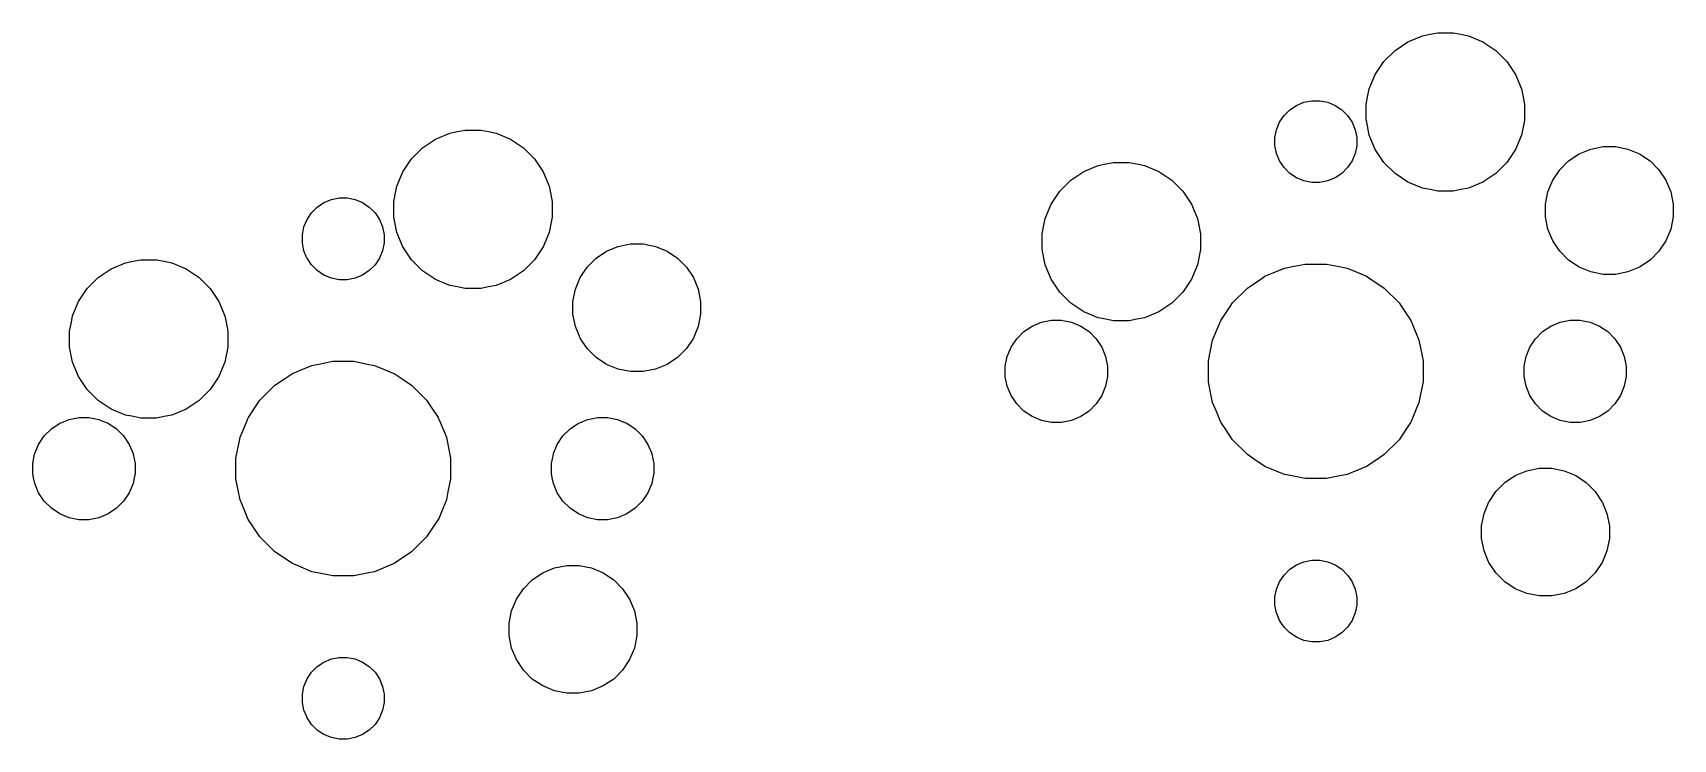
# Model space of a CAD drawing. Extents: x 70 to 347, y -163 to -55.
# Drawn here: x 97.58 to 129.71, y -110.79 to -96.95 of the extents above; entities that cross this region are included whole.
import ezdxf

# ---------------------------------------------------------------- set-up
doc = ezdxf.new("R2010")
doc.units = 0
doc.layers.add('BLACK', color=7, linetype='CONTINUOUS')

msp = doc.modelspace()

# ---------------------------------------------------------------- linework, layer by layer
at = {"layer": 'BLACK', "linetype": 'CONTINUOUS'}
for p, q in [((124.513, -97.1267), (124.795, -97.0098)), ((124.795, -97.0098), (124.945, -96.98)), ((124.945, -96.98), (125.095, -96.9502)), ((125.095, -96.9502), (125.4, -96.9502)), ((125.4, -96.9502), (125.55, -96.98)), ((125.55, -96.98), (125.7, -97.0098)), ((125.7, -97.0098), (125.982, -97.1267)), ((124.043, -97.5125), (124.259, -97.2965)), ((124.259, -97.2965), (124.513, -97.1267)), ((125.982, -97.1267), (126.236, -97.2965)), ((126.236, -97.2965), (126.452, -97.5125)), ((123.873, -97.7665), (124.043, -97.5125)), ((126.452, -97.5125), (126.622, -97.7665)), ((123.756, -98.0488), (123.873, -97.7665)), ((126.622, -97.7665), (126.739, -98.0488)), ((122.328, -98.3714), (122.474, -98.311)), ((122.474, -98.311), (122.629, -98.2802)), ((122.629, -98.2802), (122.786, -98.2802)), ((122.786, -98.2802), (122.941, -98.311)), ((122.941, -98.311), (123.087, -98.3714)), ((123.696, -98.3484), (123.736, -98.1472)), ((123.736, -98.1472), (123.756, -98.0488)), ((126.739, -98.0488), (126.758, -98.1472)), ((126.758, -98.1472), (126.798, -98.3484)), ((122.01, -98.6838), (122.085, -98.5706)), ((122.085, -98.5706), (122.197, -98.459)), ((122.197, -98.459), (122.328, -98.3714)), ((122.328, -98.3714), (122.328, -98.3714)), ((123.087, -98.3714), (123.087, -98.3714)), ((123.087, -98.3714), (123.218, -98.459)), ((123.218, -98.459), (123.33, -98.5706)), ((123.33, -98.5706), (123.405, -98.6838)), ((123.696, -98.654), (123.696, -98.3484)), ((126.798, -98.3484), (126.798, -98.654)), ((105.463, -99.0317), (105.745, -98.9148)), ((105.745, -98.9148), (105.895, -98.885)), ((105.895, -98.885), (106.045, -98.8552)), ((106.045, -98.8552), (106.35, -98.8552)), ((106.35, -98.8552), (106.5, -98.885)), ((106.5, -98.885), (106.65, -98.9148)), ((106.65, -98.9148), (106.932, -99.0317)), ((121.906, -99.0023), (121.937, -98.8476)), ((121.937, -98.8476), (121.998, -98.7018)), ((121.998, -98.7018), (122.01, -98.6838)), ((123.405, -98.6838), (123.417, -98.7018)), ((123.417, -98.7018), (123.478, -98.8476)), ((123.478, -98.8476), (123.508, -99.0023)), ((123.706, -98.7018), (123.696, -98.654)), ((123.756, -98.9536), (123.706, -98.7018)), ((123.873, -99.2359), (123.756, -98.9536)), ((126.739, -98.9536), (126.622, -99.2359)), ((126.789, -98.7018), (126.739, -98.9536)), ((126.798, -98.654), (126.789, -98.7018)), ((104.993, -99.4175), (105.209, -99.2015)), ((105.209, -99.2015), (105.463, -99.0317)), ((106.932, -99.0317), (107.186, -99.2015)), ((107.186, -99.2015), (107.402, -99.4175)), ((121.906, -99.1601), (121.906, -99.0023)), ((121.937, -99.3148), (121.906, -99.1601)), ((123.508, -99.1601), (123.478, -99.3148)), ((123.508, -99.0023), (123.508, -99.1601)), ((124.043, -99.4899), (123.873, -99.2359)), ((126.622, -99.2359), (126.452, -99.4899)), ((127.865, -99.3226), (128.092, -99.2283)), ((128.092, -99.2283), (128.334, -99.1802)), ((128.334, -99.1802), (128.581, -99.1802)), ((128.581, -99.1802), (128.822, -99.2283)), ((128.822, -99.2283), (129.05, -99.3226)), ((104.823, -99.6715), (104.993, -99.4175)), ((107.402, -99.4175), (107.572, -99.6715)), ((118.163, -99.6667), (118.445, -99.5498)), ((118.445, -99.5498), (118.595, -99.52)), ((118.595, -99.52), (118.745, -99.4902)), ((118.745, -99.4902), (119.05, -99.4902)), ((119.05, -99.4902), (119.2, -99.52)), ((119.2, -99.52), (119.35, -99.5498)), ((119.35, -99.5498), (119.632, -99.6667)), ((121.998, -99.4606), (121.937, -99.3148)), ((122.085, -99.5918), (121.998, -99.4606)), ((121.998, -99.4606), (121.998, -99.4606)), ((122.197, -99.7034), (122.085, -99.5918)), ((123.33, -99.5918), (123.218, -99.7034)), ((123.417, -99.4606), (123.33, -99.5918)), ((123.478, -99.3148), (123.417, -99.4606)), ((123.417, -99.4606), (123.417, -99.4606)), ((124.259, -99.7059), (124.043, -99.4899)), ((126.452, -99.4899), (126.236, -99.7059)), ((127.486, -99.6337), (127.66, -99.4595)), ((127.66, -99.4595), (127.865, -99.3226)), ((127.865, -99.3226), (127.865, -99.3226)), ((129.05, -99.3226), (129.05, -99.3226)), ((129.05, -99.3226), (129.255, -99.4595)), ((129.255, -99.4595), (129.429, -99.6337)), ((104.706, -99.9538), (104.823, -99.6715)), ((107.572, -99.6715), (107.689, -99.9538)), ((117.693, -100.052), (117.909, -99.8365)), ((117.909, -99.8365), (118.163, -99.6667)), ((119.632, -99.6667), (119.886, -99.8365)), ((119.886, -99.8365), (120.102, -100.052)), ((122.328, -99.791), (122.197, -99.7034)), ((122.474, -99.8514), (122.328, -99.791)), ((122.328, -99.791), (122.328, -99.791)), ((122.328, -99.791), (122.328, -99.791)), ((122.629, -99.8822), (122.474, -99.8514)), ((122.786, -99.8822), (122.629, -99.8822)), ((122.941, -99.8514), (122.786, -99.8822)), ((123.087, -99.791), (122.941, -99.8514)), ((123.218, -99.7034), (123.087, -99.791)), ((123.087, -99.791), (123.087, -99.791)), ((123.087, -99.791), (123.087, -99.791)), ((124.513, -99.8757), (124.259, -99.7059)), ((124.795, -99.9926), (124.513, -99.8757)), ((125.982, -99.8757), (125.7, -99.9926)), ((126.236, -99.7059), (125.982, -99.8757)), ((127.254, -100.066), (127.349, -99.8386)), ((127.349, -99.8386), (127.486, -99.6337)), ((127.349, -99.8386), (127.349, -99.8386)), ((129.429, -99.6337), (129.566, -99.8386)), ((129.566, -99.8386), (129.566, -99.8386)), ((129.566, -99.8386), (129.66, -100.066)), ((103.278, -100.276), (103.424, -100.216)), ((103.424, -100.216), (103.579, -100.185)), ((103.579, -100.185), (103.736, -100.185)), ((103.736, -100.185), (103.891, -100.216)), ((103.891, -100.216), (104.037, -100.276)), ((104.646, -100.253), (104.686, -100.052)), ((104.686, -100.052), (104.706, -99.9538)), ((107.689, -99.9538), (107.708, -100.052)), ((107.708, -100.052), (107.748, -100.253)), ((117.523, -100.307), (117.693, -100.052)), ((120.102, -100.052), (120.272, -100.307)), ((124.945, -100.022), (124.795, -99.9926)), ((125.095, -100.052), (124.945, -100.022)), ((125.4, -100.052), (125.095, -100.052)), ((125.55, -100.022), (125.4, -100.052)), ((125.7, -99.9926), (125.55, -100.022)), ((127.206, -100.308), (127.254, -100.066)), ((129.66, -100.066), (129.708, -100.308)), ((102.948, -100.607), (103.035, -100.476)), ((103.035, -100.476), (103.147, -100.364)), ((103.147, -100.364), (103.278, -100.276)), ((103.278, -100.276), (103.278, -100.276)), ((104.037, -100.276), (104.037, -100.276)), ((104.037, -100.276), (104.168, -100.364)), ((104.168, -100.364), (104.28, -100.476)), ((104.28, -100.476), (104.367, -100.607)), ((104.646, -100.559), (104.646, -100.253)), ((104.66, -100.628), (104.646, -100.559)), ((107.748, -100.559), (107.735, -100.628)), ((107.748, -100.253), (107.748, -100.559)), ((117.406, -100.589), (117.523, -100.307)), ((120.272, -100.307), (120.389, -100.589)), ((127.206, -100.554), (127.206, -100.308)), ((127.254, -100.796), (127.206, -100.554)), ((129.708, -100.554), (129.66, -100.796)), ((129.708, -100.308), (129.708, -100.554)), ((102.856, -100.907), (102.887, -100.753)), ((102.887, -100.753), (102.948, -100.607)), ((102.948, -100.607), (102.948, -100.607)), ((104.367, -100.607), (104.367, -100.607)), ((104.367, -100.607), (104.428, -100.753)), ((104.428, -100.753), (104.458, -100.907)), ((104.706, -100.859), (104.66, -100.628)), ((104.823, -101.141), (104.706, -100.859)), ((107.689, -100.859), (107.572, -101.141)), ((107.735, -100.628), (107.689, -100.859)), ((117.346, -100.888), (117.386, -100.687)), ((117.346, -101.194), (117.346, -100.888)), ((117.386, -100.687), (117.406, -100.589)), ((120.389, -100.589), (120.408, -100.687)), ((120.408, -100.687), (120.448, -100.888)), ((120.448, -100.888), (120.448, -101.194)), ((127.293, -100.888), (127.254, -100.796)), ((127.349, -101.024), (127.293, -100.888)), ((129.622, -100.888), (129.566, -101.024)), ((129.66, -100.796), (129.622, -100.888)), ((102.856, -101.065), (102.856, -100.907)), ((102.887, -101.22), (102.856, -101.065)), ((104.458, -101.065), (104.428, -101.22)), ((104.458, -100.907), (104.458, -101.065)), ((104.993, -101.395), (104.823, -101.141)), ((107.572, -101.141), (107.402, -101.395)), ((108.824, -101.224), (109.042, -101.133)), ((109.042, -101.133), (109.284, -101.085)), ((109.284, -101.085), (109.531, -101.085)), ((109.531, -101.085), (109.772, -101.133)), ((109.772, -101.133), (109.991, -101.224)), ((117.353, -101.228), (117.346, -101.194)), ((120.448, -101.194), (120.442, -101.228)), ((127.486, -101.229), (127.349, -101.024)), ((129.566, -101.024), (129.429, -101.229)), ((99.1127, -101.572), (99.395, -101.455)), ((99.395, -101.455), (99.5448, -101.425)), ((99.5448, -101.425), (99.6946, -101.395)), ((99.6946, -101.395), (100, -101.395)), ((100, -101.395), (100.15, -101.425)), ((100.15, -101.425), (100.3, -101.455)), ((100.3, -101.455), (100.582, -101.572)), ((102.947, -101.364), (102.887, -101.22)), ((102.948, -101.366), (102.947, -101.364)), ((103.035, -101.497), (102.948, -101.366)), ((103.147, -101.608), (103.035, -101.497)), ((104.28, -101.497), (104.168, -101.608)), ((104.367, -101.366), (104.28, -101.497)), ((104.368, -101.364), (104.367, -101.366)), ((104.428, -101.22), (104.368, -101.364)), ((105.209, -101.611), (104.993, -101.395)), ((107.402, -101.395), (107.186, -101.611)), ((108.436, -101.539), (108.61, -101.364)), ((108.61, -101.364), (108.815, -101.228)), ((108.815, -101.228), (108.824, -101.224)), ((109.991, -101.224), (110, -101.228)), ((110, -101.228), (110.205, -101.364)), ((110.205, -101.364), (110.379, -101.539)), ((117.406, -101.494), (117.353, -101.228)), ((117.523, -101.776), (117.406, -101.494)), ((120.389, -101.494), (120.272, -101.776)), ((120.442, -101.228), (120.389, -101.494)), ((122.095, -101.561), (122.283, -101.523)), ((122.283, -101.523), (122.5, -101.48)), ((122.5, -101.48), (122.914, -101.48)), ((122.914, -101.48), (123.132, -101.523)), ((123.132, -101.523), (123.32, -101.561)), ((127.66, -101.403), (127.486, -101.229)), ((127.865, -101.54), (127.66, -101.403)), ((129.255, -101.403), (129.05, -101.54)), ((129.429, -101.229), (129.255, -101.403)), ((98.6427, -101.957), (98.8587, -101.741)), ((98.8587, -101.741), (99.1127, -101.572)), ((100.582, -101.572), (100.836, -101.741)), ((100.836, -101.741), (101.052, -101.957)), ((103.278, -101.696), (103.147, -101.608)), ((103.424, -101.756), (103.278, -101.696)), ((103.278, -101.696), (103.278, -101.696)), ((103.278, -101.696), (103.278, -101.696)), ((103.579, -101.787), (103.424, -101.756)), ((103.736, -101.787), (103.579, -101.787)), ((103.891, -101.756), (103.736, -101.787)), ((104.037, -101.696), (103.891, -101.756)), ((104.168, -101.608), (104.037, -101.696)), ((104.037, -101.696), (104.037, -101.696)), ((104.037, -101.696), (104.037, -101.696)), ((105.463, -101.781), (105.209, -101.611)), ((105.745, -101.898), (105.463, -101.781)), ((106.932, -101.781), (106.65, -101.898)), ((107.186, -101.611), (106.932, -101.781)), ((108.204, -101.971), (108.299, -101.744)), ((108.299, -101.744), (108.3, -101.741)), ((108.3, -101.741), (108.436, -101.539)), ((110.379, -101.539), (110.515, -101.741)), ((110.515, -101.741), (110.516, -101.744)), ((110.516, -101.744), (110.61, -101.971)), ((117.693, -102.03), (117.523, -101.776)), ((120.272, -101.776), (120.102, -102.03)), ((121.368, -101.949), (121.611, -101.787)), ((121.611, -101.787), (121.712, -101.719)), ((121.712, -101.719), (121.918, -101.634)), ((121.712, -101.719), (121.712, -101.719)), ((121.918, -101.634), (122.095, -101.561)), ((123.32, -101.561), (123.497, -101.634)), ((123.497, -101.634), (123.703, -101.719)), ((123.703, -101.719), (123.703, -101.719)), ((123.703, -101.719), (123.804, -101.787)), ((123.804, -101.787), (124.047, -101.949)), ((128.092, -101.634), (127.865, -101.54)), ((127.865, -101.54), (127.865, -101.54)), ((127.865, -101.54), (127.865, -101.54)), ((128.334, -101.682), (128.092, -101.634)), ((128.581, -101.682), (128.334, -101.682)), ((128.822, -101.634), (128.581, -101.682)), ((129.05, -101.54), (128.822, -101.634)), ((129.05, -101.54), (129.05, -101.54)), ((129.05, -101.54), (129.05, -101.54)), ((98.4729, -102.212), (98.6427, -101.957)), ((101.052, -101.957), (101.222, -102.212)), ((105.895, -101.927), (105.745, -101.898)), ((106.045, -101.957), (105.895, -101.927)), ((106.35, -101.957), (106.045, -101.957)), ((106.5, -101.927), (106.35, -101.957)), ((106.65, -101.898), (106.5, -101.927)), ((108.156, -102.213), (108.204, -101.971)), ((110.61, -101.971), (110.658, -102.213)), ((117.909, -102.246), (117.693, -102.03)), ((120.102, -102.03), (119.886, -102.246)), ((121.075, -102.242), (121.368, -101.949)), ((124.047, -101.949), (124.339, -102.242)), ((98.3312, -102.619), (98.356, -102.494)), ((98.356, -102.494), (98.4729, -102.212)), ((101.222, -102.212), (101.339, -102.494)), ((101.339, -102.494), (101.364, -102.619)), ((108.156, -102.459), (108.156, -102.213)), ((108.204, -102.701), (108.156, -102.459)), ((110.658, -102.459), (110.61, -102.701)), ((110.658, -102.213), (110.658, -102.459)), ((118.163, -102.416), (117.909, -102.246)), ((118.445, -102.533), (118.163, -102.416)), ((119.632, -102.416), (119.35, -102.533)), ((119.886, -102.246), (119.632, -102.416)), ((120.847, -102.584), (121.027, -102.314)), ((121.027, -102.314), (121.075, -102.242)), ((124.339, -102.242), (124.388, -102.314)), ((124.388, -102.314), (124.568, -102.584)), ((98.2964, -102.793), (98.3312, -102.619)), ((98.2964, -103.099), (98.2964, -102.793)), ((101.364, -102.619), (101.398, -102.793)), ((101.398, -102.793), (101.398, -103.099)), ((108.279, -102.881), (108.204, -102.701)), ((110.61, -102.701), (110.536, -102.881)), ((116.85, -102.943), (116.989, -102.804)), ((116.989, -102.804), (117.153, -102.694)), ((117.153, -102.694), (117.287, -102.639)), ((117.153, -102.694), (117.153, -102.694)), ((117.287, -102.639), (117.335, -102.619)), ((117.335, -102.619), (117.5, -102.586)), ((117.5, -102.586), (117.529, -102.58)), ((117.529, -102.58), (117.726, -102.58)), ((117.726, -102.58), (117.755, -102.586)), ((117.755, -102.586), (117.919, -102.619)), ((117.919, -102.619), (117.968, -102.639)), ((117.968, -102.639), (118.102, -102.694)), ((118.102, -102.694), (118.102, -102.694)), ((118.102, -102.694), (118.265, -102.804)), ((118.265, -102.804), (118.405, -102.943)), ((118.595, -102.562), (118.445, -102.533)), ((118.745, -102.592), (118.595, -102.562)), ((119.05, -102.592), (118.745, -102.592)), ((119.2, -102.562), (119.05, -102.592)), ((119.35, -102.533), (119.2, -102.562)), ((120.687, -102.968), (120.813, -102.665)), ((120.813, -102.665), (120.846, -102.586)), ((120.846, -102.586), (120.847, -102.584)), ((124.568, -102.584), (124.569, -102.586)), ((124.569, -102.586), (124.602, -102.665)), ((124.602, -102.665), (124.728, -102.968)), ((127.01, -102.943), (127.149, -102.804)), ((127.149, -102.804), (127.313, -102.694)), ((127.313, -102.694), (127.447, -102.639)), ((127.313, -102.694), (127.313, -102.694)), ((127.447, -102.639), (127.495, -102.619)), ((127.495, -102.619), (127.66, -102.586)), ((127.66, -102.586), (127.689, -102.58)), ((127.689, -102.58), (127.886, -102.58)), ((127.886, -102.58), (127.915, -102.586)), ((127.915, -102.586), (128.079, -102.619)), ((128.079, -102.619), (128.128, -102.639)), ((128.128, -102.639), (128.262, -102.694)), ((128.262, -102.694), (128.262, -102.694)), ((128.262, -102.694), (128.425, -102.804)), ((128.425, -102.804), (128.565, -102.943)), ((98.298, -103.107), (98.2964, -103.099)), ((98.356, -103.399), (98.298, -103.107)), ((101.397, -103.107), (101.339, -103.399)), ((101.398, -103.099), (101.397, -103.107)), ((108.299, -102.929), (108.279, -102.881)), ((108.436, -103.134), (108.299, -102.929)), ((108.61, -103.308), (108.436, -103.134)), ((110.379, -103.134), (110.205, -103.308)), ((110.516, -102.929), (110.379, -103.134)), ((110.536, -102.881), (110.516, -102.929)), ((116.665, -103.289), (116.74, -103.107)), ((116.74, -103.107), (116.85, -102.943)), ((118.405, -102.943), (118.514, -103.107)), ((118.514, -103.107), (118.59, -103.289)), ((120.606, -103.374), (120.687, -102.968)), ((120.687, -102.968), (120.687, -102.968)), ((124.728, -102.968), (124.728, -102.968)), ((124.728, -102.968), (124.808, -103.374)), ((126.825, -103.289), (126.9, -103.107)), ((126.9, -103.107), (127.01, -102.943)), ((128.565, -102.943), (128.674, -103.107)), ((128.674, -103.107), (128.75, -103.289)), ((98.4729, -103.681), (98.356, -103.399)), ((101.339, -103.399), (101.222, -103.681)), ((103.045, -103.466), (103.182, -103.439)), ((103.182, -103.439), (103.45, -103.385)), ((103.45, -103.385), (103.864, -103.385)), ((103.864, -103.385), (104.133, -103.439)), ((104.133, -103.439), (104.27, -103.466)), ((108.815, -103.445), (108.61, -103.308)), ((109.042, -103.539), (108.815, -103.445)), ((108.815, -103.445), (108.815, -103.445)), ((108.815, -103.445), (108.815, -103.445)), ((110, -103.445), (109.772, -103.539)), ((110.205, -103.308), (110, -103.445)), ((110, -103.445), (110, -103.445)), ((110, -103.445), (110, -103.445)), ((116.626, -103.483), (116.665, -103.289)), ((116.665, -103.289), (116.665, -103.289)), ((118.59, -103.289), (118.59, -103.289)), ((118.59, -103.289), (118.628, -103.483)), ((120.606, -103.788), (120.606, -103.374)), ((124.808, -103.374), (124.808, -103.788)), ((126.786, -103.483), (126.825, -103.289)), ((126.825, -103.289), (126.825, -103.289)), ((128.75, -103.289), (128.75, -103.289)), ((128.75, -103.289), (128.788, -103.483)), ((98.6427, -103.935), (98.4729, -103.681)), ((101.222, -103.681), (101.052, -103.935)), ((102.318, -103.854), (102.523, -103.718)), ((102.523, -103.718), (102.662, -103.624)), ((102.662, -103.624), (102.665, -103.623)), ((102.665, -103.623), (102.868, -103.539)), ((102.868, -103.539), (103.045, -103.466)), ((104.27, -103.466), (104.447, -103.539)), ((104.447, -103.539), (104.65, -103.623)), ((104.65, -103.623), (104.653, -103.624)), ((104.653, -103.624), (104.792, -103.718)), ((104.792, -103.718), (104.997, -103.854)), ((109.284, -103.587), (109.042, -103.539)), ((109.531, -103.587), (109.284, -103.587)), ((109.772, -103.539), (109.531, -103.587)), ((116.626, -103.68), (116.626, -103.483)), ((116.665, -103.873), (116.626, -103.68)), ((118.628, -103.68), (118.59, -103.873)), ((118.628, -103.483), (118.628, -103.68)), ((126.786, -103.68), (126.786, -103.483)), ((126.825, -103.873), (126.786, -103.68)), ((128.788, -103.68), (128.75, -103.873)), ((128.788, -103.483), (128.788, -103.68)), ((98.8587, -104.151), (98.6427, -103.935)), ((101.052, -103.935), (100.836, -104.151)), ((102.025, -104.147), (102.318, -103.854)), ((104.997, -103.854), (105.289, -104.147)), ((116.74, -104.055), (116.665, -103.873)), ((116.85, -104.219), (116.74, -104.055)), ((118.514, -104.055), (118.405, -104.219)), ((118.59, -103.873), (118.514, -104.055)), ((120.654, -104.029), (120.606, -103.788)), ((120.687, -104.194), (120.654, -104.029)), ((124.761, -104.029), (124.728, -104.194)), ((124.808, -103.788), (124.761, -104.029)), ((126.9, -104.055), (126.825, -103.873)), ((127.01, -104.219), (126.9, -104.055)), ((128.674, -104.055), (128.565, -104.219)), ((128.75, -103.873), (128.674, -104.055)), ((99.1127, -104.321), (98.8587, -104.151)), ((99.395, -104.438), (99.1127, -104.321)), ((100.582, -104.321), (100.3, -104.438)), ((100.836, -104.151), (100.582, -104.321)), ((101.799, -104.485), (101.933, -104.286)), ((101.933, -104.286), (102.025, -104.147)), ((105.289, -104.147), (105.382, -104.286)), ((105.382, -104.286), (105.515, -104.485)), ((116.989, -104.359), (116.85, -104.219)), ((117.153, -104.468), (116.989, -104.359)), ((118.265, -104.359), (118.102, -104.468)), ((118.405, -104.219), (118.265, -104.359)), ((120.76, -104.369), (120.687, -104.194)), ((120.84, -104.563), (120.76, -104.369)), ((124.655, -104.369), (124.575, -104.563)), ((124.728, -104.194), (124.655, -104.369)), ((127.149, -104.359), (127.01, -104.219)), ((127.313, -104.468), (127.149, -104.359)), ((128.425, -104.359), (128.262, -104.468)), ((128.565, -104.219), (128.425, -104.359)), ((97.7999, -104.848), (97.9393, -104.709)), ((97.9393, -104.709), (98.1032, -104.599)), ((98.1032, -104.599), (98.1441, -104.582)), ((98.1441, -104.582), (98.1915, -104.563)), ((98.1915, -104.563), (98.2854, -104.524)), ((98.2854, -104.524), (98.4496, -104.491)), ((98.4496, -104.491), (98.4788, -104.485)), ((98.4788, -104.485), (98.676, -104.485)), ((98.676, -104.485), (98.7052, -104.491)), ((98.7052, -104.491), (98.8694, -104.524)), ((98.8694, -104.524), (98.9633, -104.563)), ((98.9633, -104.563), (99.0107, -104.582)), ((99.0107, -104.582), (99.0515, -104.599)), ((99.0515, -104.599), (99.2155, -104.709)), ((99.2155, -104.709), (99.3549, -104.848)), ((99.5141, -104.461), (99.395, -104.438)), ((99.6946, -104.497), (99.5141, -104.461)), ((100, -104.497), (99.6946, -104.497)), ((100.181, -104.461), (100, -104.497)), ((100.3, -104.438), (100.181, -104.461)), ((101.637, -104.873), (101.76, -104.576)), ((101.76, -104.576), (101.796, -104.491)), ((101.796, -104.491), (101.799, -104.485)), ((105.515, -104.485), (105.519, -104.491)), ((105.519, -104.491), (105.555, -104.576)), ((105.555, -104.576), (105.678, -104.873)), ((107.96, -104.848), (108.099, -104.709)), ((108.099, -104.709), (108.263, -104.599)), ((108.263, -104.599), (108.304, -104.582)), ((108.304, -104.582), (108.352, -104.563)), ((108.352, -104.563), (108.445, -104.524)), ((108.445, -104.524), (108.61, -104.491)), ((108.61, -104.491), (108.639, -104.485)), ((108.639, -104.485), (108.836, -104.485)), ((108.836, -104.485), (108.865, -104.491)), ((108.865, -104.491), (109.029, -104.524)), ((109.029, -104.524), (109.123, -104.563)), ((109.123, -104.563), (109.171, -104.582)), ((109.171, -104.582), (109.212, -104.599)), ((109.212, -104.599), (109.375, -104.709)), ((109.375, -104.709), (109.515, -104.848)), ((117.335, -104.544), (117.153, -104.468)), ((117.43, -104.563), (117.335, -104.544)), ((117.529, -104.582), (117.43, -104.563)), ((117.726, -104.582), (117.529, -104.582)), ((117.825, -104.563), (117.726, -104.582)), ((117.919, -104.544), (117.825, -104.563)), ((118.102, -104.468), (117.919, -104.544)), ((120.846, -104.576), (120.84, -104.563)), ((120.93, -104.703), (120.846, -104.576)), ((121.075, -104.921), (120.93, -104.703)), ((124.485, -104.703), (124.339, -104.921)), ((124.569, -104.576), (124.485, -104.703)), ((124.575, -104.563), (124.569, -104.576)), ((127.495, -104.544), (127.313, -104.468)), ((127.59, -104.563), (127.495, -104.544)), ((127.689, -104.582), (127.59, -104.563)), ((127.886, -104.582), (127.689, -104.582)), ((127.985, -104.563), (127.886, -104.582)), ((128.079, -104.544), (127.985, -104.563)), ((128.262, -104.468), (128.079, -104.544)), ((97.6149, -105.194), (97.6903, -105.012)), ((97.6903, -105.012), (97.7999, -104.848)), ((99.3549, -104.848), (99.4645, -105.012)), ((99.4645, -105.012), (99.5399, -105.194)), ((101.556, -105.279), (101.623, -104.943)), ((101.623, -104.943), (101.637, -104.873)), ((105.678, -104.873), (105.692, -104.943)), ((105.692, -104.943), (105.758, -105.279)), ((107.775, -105.194), (107.85, -105.012)), ((107.85, -105.012), (107.96, -104.848)), ((109.515, -104.848), (109.624, -105.012)), ((109.624, -105.012), (109.7, -105.194)), ((121.368, -105.213), (121.075, -104.921)), ((124.339, -104.921), (124.047, -105.213)), ((97.5764, -105.388), (97.6127, -105.205)), ((97.5764, -105.585), (97.5764, -105.388)), ((97.6127, -105.205), (97.6149, -105.194)), ((99.5399, -105.194), (99.5421, -105.205)), ((99.5421, -105.205), (99.5784, -105.388)), ((99.5784, -105.388), (99.5784, -105.585)), ((101.556, -105.693), (101.556, -105.279)), ((105.758, -105.279), (105.758, -105.693)), ((107.736, -105.388), (107.773, -105.205)), ((107.736, -105.585), (107.736, -105.388)), ((107.773, -105.205), (107.775, -105.194)), ((109.7, -105.194), (109.702, -105.205)), ((109.702, -105.205), (109.738, -105.388)), ((109.738, -105.388), (109.738, -105.585)), ((121.508, -105.307), (121.368, -105.213)), ((121.712, -105.443), (121.508, -105.307)), ((123.907, -105.307), (123.703, -105.443)), ((124.047, -105.213), (123.907, -105.307)), ((97.5925, -105.666), (97.5764, -105.585)), ((97.6149, -105.778), (97.5925, -105.666)), ((99.5623, -105.666), (99.5399, -105.778)), ((99.5784, -105.585), (99.5623, -105.666)), ((101.606, -105.943), (101.556, -105.693)), ((105.758, -105.693), (105.709, -105.943)), ((107.752, -105.666), (107.736, -105.585)), ((107.775, -105.778), (107.752, -105.666)), ((109.722, -105.666), (109.7, -105.778)), ((109.738, -105.585), (109.722, -105.666)), ((122.095, -105.601), (121.712, -105.443)), ((122.206, -105.624), (122.095, -105.601)), ((122.5, -105.682), (122.206, -105.624)), ((122.914, -105.682), (122.5, -105.682)), ((123.209, -105.624), (122.914, -105.682)), ((123.32, -105.601), (123.209, -105.624)), ((123.703, -105.443), (123.32, -105.601)), ((126.41, -105.759), (126.615, -105.623)), ((126.615, -105.623), (126.842, -105.528)), ((126.615, -105.623), (126.615, -105.623)), ((126.842, -105.528), (127.084, -105.48)), ((127.084, -105.48), (127.331, -105.48)), ((127.331, -105.48), (127.572, -105.528)), ((127.572, -105.528), (127.8, -105.623)), ((127.8, -105.623), (127.8, -105.623)), ((127.8, -105.623), (128.005, -105.759)), ((97.6903, -105.96), (97.6149, -105.778)), ((97.7999, -106.124), (97.6903, -105.96)), ((99.4645, -105.96), (99.3549, -106.124)), ((99.5399, -105.778), (99.4645, -105.96)), ((101.637, -106.099), (101.606, -105.943)), ((105.709, -105.943), (105.678, -106.099)), ((107.85, -105.96), (107.775, -105.778)), ((107.96, -106.124), (107.85, -105.96)), ((109.624, -105.96), (109.515, -106.124)), ((109.7, -105.778), (109.624, -105.96)), ((126.108, -106.124), (126.236, -105.934)), ((126.236, -105.934), (126.41, -105.759)), ((128.005, -105.759), (128.179, -105.934)), ((128.179, -105.934), (128.306, -106.124)), ((97.9393, -106.264), (97.7999, -106.124)), ((98.1032, -106.373), (97.9393, -106.264)), ((99.2155, -106.264), (99.0515, -106.373)), ((99.3549, -106.124), (99.2155, -106.264)), ((101.703, -106.258), (101.637, -106.099)), ((101.782, -106.449), (101.703, -106.258)), ((105.612, -106.258), (105.533, -106.449)), ((105.678, -106.099), (105.612, -106.258)), ((108.099, -106.264), (107.96, -106.124)), ((108.263, -106.373), (108.099, -106.264)), ((109.375, -106.264), (109.212, -106.373)), ((109.515, -106.124), (109.375, -106.264)), ((126.004, -106.366), (126.099, -106.139)), ((126.099, -106.139), (126.108, -106.124)), ((128.306, -106.124), (128.316, -106.139)), ((128.316, -106.139), (128.41, -106.366)), ((98.1033, -106.373), (98.1032, -106.373)), ((98.1032, -106.373), (98.1032, -106.373)), ((98.1032, -106.373), (98.1032, -106.373)), ((98.2854, -106.449), (98.1033, -106.373)), ((98.4788, -106.487), (98.2854, -106.449)), ((98.676, -106.487), (98.4788, -106.487)), ((98.7727, -106.468), (98.676, -106.487)), ((98.8694, -106.449), (98.7727, -106.468)), ((99.0515, -106.373), (98.8694, -106.449)), ((99.0515, -106.373), (99.0515, -106.373)), ((99.0515, -106.373), (99.0515, -106.373)), ((99.0515, -106.373), (99.0515, -106.373)), ((101.796, -106.481), (101.782, -106.449)), ((101.854, -106.569), (101.796, -106.481)), ((102.025, -106.826), (101.854, -106.569)), ((105.461, -106.569), (105.289, -106.826)), ((105.519, -106.481), (105.461, -106.569)), ((105.533, -106.449), (105.519, -106.481)), ((108.445, -106.449), (108.263, -106.373)), ((108.263, -106.373), (108.263, -106.373)), ((108.263, -106.373), (108.263, -106.373)), ((108.263, -106.373), (108.263, -106.373)), ((108.639, -106.487), (108.445, -106.449)), ((108.836, -106.487), (108.639, -106.487)), ((108.933, -106.468), (108.836, -106.487)), ((109.029, -106.449), (108.933, -106.468)), ((109.212, -106.373), (109.029, -106.449)), ((109.212, -106.373), (109.212, -106.373)), ((109.212, -106.373), (109.212, -106.373)), ((109.212, -106.373), (109.212, -106.373)), ((125.956, -106.608), (126.004, -106.366)), ((125.956, -106.854), (125.956, -106.608)), ((128.41, -106.366), (128.458, -106.608)), ((128.458, -106.608), (128.458, -106.854)), ((102.318, -107.118), (102.025, -106.826)), ((105.289, -106.826), (104.997, -107.118)), ((126.004, -107.096), (125.956, -106.854)), ((128.458, -106.854), (128.41, -107.096)), ((102.662, -107.348), (102.318, -107.118)), ((102.318, -107.118), (102.318, -107.118)), ((104.997, -107.118), (104.653, -107.348)), ((104.997, -107.118), (104.997, -107.118)), ((122.328, -107.371), (122.474, -107.311)), ((122.474, -107.311), (122.629, -107.28)), ((122.629, -107.28), (122.786, -107.28)), ((122.786, -107.28), (122.941, -107.311)), ((122.941, -107.311), (123.087, -107.371)), ((126.093, -107.311), (126.004, -107.096)), ((126.099, -107.324), (126.093, -107.311)), ((128.321, -107.311), (128.316, -107.324)), ((128.41, -107.096), (128.321, -107.311)), ((102.774, -107.394), (102.662, -107.348)), ((102.662, -107.348), (102.662, -107.348)), ((102.662, -107.348), (102.662, -107.348)), ((103.045, -107.506), (102.774, -107.394)), ((103.156, -107.529), (103.045, -107.506)), ((103.45, -107.587), (103.156, -107.529)), ((103.864, -107.587), (103.45, -107.587)), ((104.159, -107.529), (103.864, -107.587)), ((104.27, -107.506), (104.159, -107.529)), ((104.541, -107.394), (104.27, -107.506)), ((104.653, -107.348), (104.541, -107.394)), ((104.653, -107.348), (104.653, -107.348)), ((104.653, -107.348), (104.653, -107.348)), ((107.36, -107.664), (107.565, -107.528)), ((107.565, -107.528), (107.577, -107.522)), ((107.577, -107.522), (107.792, -107.433)), ((107.792, -107.433), (108.034, -107.385)), ((108.034, -107.385), (108.281, -107.385)), ((108.281, -107.385), (108.522, -107.433)), ((108.522, -107.433), (108.738, -107.522)), ((108.738, -107.522), (108.75, -107.528)), ((108.75, -107.528), (108.955, -107.664)), ((122.022, -107.664), (122.085, -107.571)), ((122.085, -107.571), (122.197, -107.459)), ((122.197, -107.459), (122.328, -107.371)), ((122.328, -107.371), (122.328, -107.371)), ((123.087, -107.371), (123.087, -107.371)), ((123.087, -107.371), (123.218, -107.459)), ((123.218, -107.459), (123.33, -107.571)), ((123.33, -107.571), (123.392, -107.664)), ((126.236, -107.529), (126.099, -107.324)), ((126.41, -107.703), (126.236, -107.529)), ((128.179, -107.529), (128.005, -107.703)), ((128.316, -107.324), (128.179, -107.529)), ((107.074, -108.006), (107.186, -107.839)), ((107.186, -107.839), (107.36, -107.664)), ((108.955, -107.664), (109.129, -107.839)), ((109.129, -107.839), (109.241, -108.006)), ((121.906, -108.002), (121.937, -107.848)), ((121.937, -107.848), (121.998, -107.702)), ((121.998, -107.702), (122.022, -107.664)), ((123.392, -107.664), (123.417, -107.702)), ((123.417, -107.702), (123.478, -107.848)), ((123.478, -107.848), (123.508, -108.002)), ((126.615, -107.84), (126.41, -107.703)), ((126.842, -107.934), (126.615, -107.84)), ((126.615, -107.84), (126.615, -107.84)), ((126.615, -107.84), (126.615, -107.84)), ((127.084, -107.982), (126.842, -107.934)), ((127.572, -107.934), (127.331, -107.982)), ((127.8, -107.84), (127.572, -107.934)), ((128.005, -107.703), (127.8, -107.84)), ((127.8, -107.84), (127.8, -107.84)), ((127.8, -107.84), (127.8, -107.84)), ((106.906, -108.513), (106.954, -108.271)), ((106.954, -108.271), (107.049, -108.044)), ((107.049, -108.044), (107.074, -108.006)), ((109.241, -108.006), (109.266, -108.044)), ((109.266, -108.044), (109.36, -108.271)), ((109.36, -108.271), (109.408, -108.513)), ((121.906, -108.16), (121.906, -108.002)), ((121.937, -108.315), (121.906, -108.16)), ((123.508, -108.16), (123.478, -108.315)), ((123.508, -108.002), (123.508, -108.16)), ((127.331, -107.982), (127.084, -107.982)), ((106.906, -108.759), (106.906, -108.513)), ((109.408, -108.513), (109.408, -108.759)), ((121.991, -108.445), (121.937, -108.315)), ((121.998, -108.461), (121.991, -108.445)), ((122.085, -108.592), (121.998, -108.461)), ((122.197, -108.703), (122.085, -108.592)), ((123.33, -108.592), (123.218, -108.703)), ((123.417, -108.461), (123.33, -108.592)), ((123.424, -108.445), (123.417, -108.461)), ((123.478, -108.315), (123.424, -108.445)), ((106.954, -109.001), (106.906, -108.759)), ((109.408, -108.759), (109.36, -109.001)), ((122.328, -108.791), (122.197, -108.703)), ((122.474, -108.851), (122.328, -108.791)), ((122.328, -108.791), (122.328, -108.791)), ((122.328, -108.791), (122.328, -108.791)), ((122.629, -108.882), (122.474, -108.851)), ((122.786, -108.882), (122.629, -108.882)), ((122.941, -108.851), (122.786, -108.882)), ((123.087, -108.791), (122.941, -108.851)), ((123.218, -108.703), (123.087, -108.791)), ((123.087, -108.791), (123.087, -108.791)), ((123.087, -108.791), (123.087, -108.791)), ((103.278, -109.276), (103.424, -109.216)), ((103.424, -109.216), (103.579, -109.185)), ((103.579, -109.185), (103.736, -109.185)), ((103.736, -109.185), (103.891, -109.216)), ((103.891, -109.216), (104.037, -109.276)), ((107.048, -109.227), (106.954, -109.001)), ((107.049, -109.229), (107.048, -109.227)), ((107.186, -109.434), (107.049, -109.229)), ((109.266, -109.229), (109.129, -109.434)), ((109.267, -109.227), (109.266, -109.229)), ((109.36, -109.001), (109.267, -109.227)), ((102.949, -109.605), (103.035, -109.476)), ((103.035, -109.476), (103.147, -109.364)), ((103.147, -109.364), (103.278, -109.276)), ((103.278, -109.276), (103.278, -109.276)), ((104.037, -109.276), (104.037, -109.276)), ((104.037, -109.276), (104.168, -109.364)), ((104.168, -109.364), (104.28, -109.476)), ((104.28, -109.476), (104.366, -109.605)), ((107.36, -109.608), (107.186, -109.434)), ((109.129, -109.434), (108.955, -109.608)), ((102.856, -109.907), (102.887, -109.753)), ((102.887, -109.753), (102.948, -109.607)), ((102.948, -109.607), (102.949, -109.605)), ((104.366, -109.605), (104.367, -109.607)), ((104.367, -109.607), (104.428, -109.753)), ((104.428, -109.753), (104.458, -109.907)), ((107.565, -109.745), (107.36, -109.608)), ((107.792, -109.839), (107.565, -109.745)), ((107.565, -109.745), (107.565, -109.745)), ((107.565, -109.745), (107.565, -109.745)), ((108.034, -109.887), (107.792, -109.839)), ((108.281, -109.887), (108.034, -109.887)), ((108.522, -109.839), (108.281, -109.887)), ((108.75, -109.745), (108.522, -109.839)), ((108.955, -109.608), (108.75, -109.745)), ((108.75, -109.745), (108.75, -109.745)), ((108.75, -109.745), (108.75, -109.745)), ((102.856, -110.065), (102.856, -109.907)), ((102.887, -110.22), (102.856, -110.065)), ((104.458, -110.065), (104.428, -110.22)), ((104.458, -109.907), (104.458, -110.065)), ((102.941, -110.349), (102.887, -110.22)), ((102.948, -110.366), (102.941, -110.349)), ((103.035, -110.497), (102.948, -110.366)), ((103.147, -110.608), (103.035, -110.497)), ((104.28, -110.497), (104.168, -110.608)), ((104.367, -110.366), (104.28, -110.497)), ((104.374, -110.349), (104.367, -110.366)), ((104.428, -110.22), (104.374, -110.349)), ((103.278, -110.696), (103.147, -110.608)), ((103.424, -110.756), (103.278, -110.696)), ((103.278, -110.696), (103.278, -110.696)), ((103.278, -110.696), (103.278, -110.696)), ((103.579, -110.787), (103.424, -110.756)), ((103.736, -110.787), (103.579, -110.787)), ((103.891, -110.756), (103.736, -110.787)), ((104.037, -110.696), (103.891, -110.756)), ((104.168, -110.608), (104.037, -110.696)), ((104.037, -110.696), (104.037, -110.696)), ((104.037, -110.696), (104.037, -110.696))]:
    msp.add_line(p, q, dxfattribs=at)

doc.saveas('drawing.dxf')
